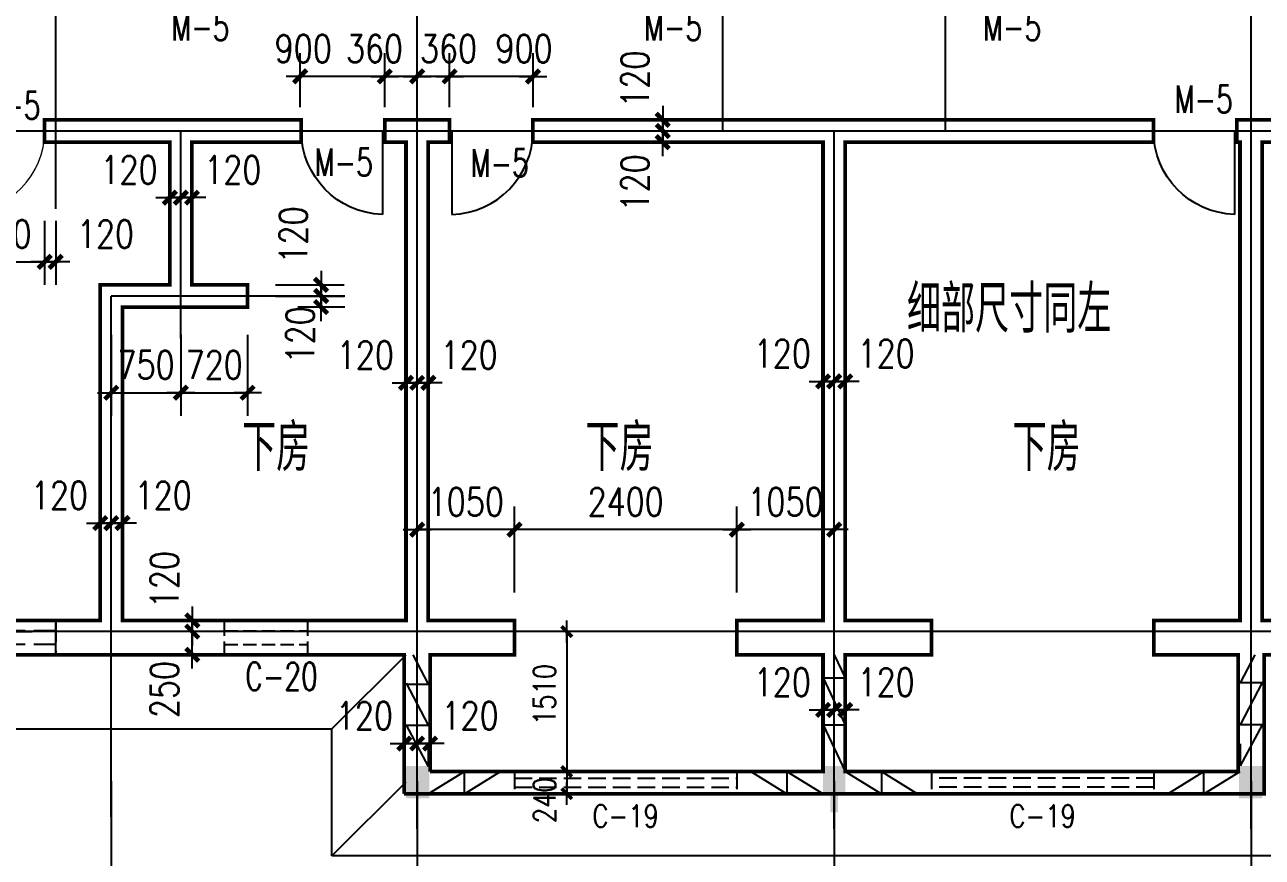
# Model space of a CAD drawing. Header units: millimetres. Extents: x -961 to 83139, y -328 to 41672.
# Drawn here: x 11298 to 24653, y 15548 to 24529 of the extents above; entities that cross this region are included whole.
import ezdxf
from ezdxf.enums import TextEntityAlignment as Align

# ---------------------------------------------------------------- set-up
doc = ezdxf.new("R2010")
doc.units = ezdxf.units.MM
doc.linetypes.add('DASH', pattern=[0.35, 0.25, -0.1])
doc.linetypes.add('DOTE', pattern=[2.42, 2, -0.2, 0.02, -0.2])
for name, color, linetype in [('COLUMN', 7, 'Continuous'), ('DOTE', 1, 'DOTE'), ('GROUND', 2, 'Continuous'), ('PUB_DIM', 3, 'Continuous'), ('PUB_TEXT', 7, 'Continuous'), ('PUB_WALL', 7, 'Continuous'), ('WALL', 9, 'Continuous'), ('WINDOW', 4, 'Continuous'), ('WINDOW_TEXT', 7, 'Continuous'), ('屋顶', 2, 'Continuous')]:
    doc.layers.add(name, color=color, linetype=linetype)
doc.styles.add('_SIMPLEX', font='SIMPLEX.shx', dxfattribs={"width": 0.8})
doc.styles.add('_TCH_WINDOW', font='SIMPLEX', dxfattribs={"height": 3.5, "bigfont": 'GBCBIG'})
doc.styles.add('DIM_FONT', font='SIMPLEX.shx', dxfattribs={"width": 0.8})
doc.styles.add('SIMPLEX', font='SIMPLEX.SHX')
doc.dimstyles.new('AXIS', dxfattribs={"dimtxt": 300, "dimasz": 1, "dimexe": 250, "dimexo": 300, "dimgap": 150, "dimtad": 1, "dimdec": 0, "dimzin": 0, "dimdsep": 46, "dimtxsty": 'DIM_FONT', "dimblk": '_DIMX', "dimcen": 0.09, "dimse1": 1, "dimse2": 1, "dimclrt": 7, "dimadec": 0, "dimazin": 0, "dimtfac": 1, "dimtdec": 0, "dimtix": 1, "dimtmove": 2, "dimatfit": 3, "dimldrblk": '_DIMX', "dimfxl": 1, "dimtolj": 1, "dimtzin": 0, "dimarcsym": 0})
doc.dimstyles.new('DIMA', dxfattribs={"dimtxt": 300, "dimasz": 1, "dimexe": 250, "dimexo": 300, "dimgap": 150, "dimtad": 1, "dimdec": 0, "dimzin": 0, "dimdsep": 46, "dimtxsty": 'DIM_FONT', "dimblk": '_DIMX', "dimcen": 0.09, "dimse1": 1, "dimclrt": 7, "dimadec": 0, "dimazin": 0, "dimtfac": 1, "dimtdec": 0, "dimtix": 1, "dimtmove": 2, "dimatfit": 3, "dimldrblk": '_DIMX', "dimfxl": 1, "dimtolj": 1, "dimtzin": 0, "dimarcsym": 0})
doc.dimstyles.new('DIMA80', dxfattribs={"dimscale": 0.8, "dimtxt": 300, "dimasz": 1, "dimexe": 250, "dimexo": 300, "dimgap": 150, "dimtad": 1, "dimdec": 0, "dimzin": 0, "dimdsep": 46, "dimtxsty": 'DIM_FONT', "dimblk": '_DIMX', "dimcen": 0.09, "dimse1": 1, "dimclrt": 7, "dimadec": 0, "dimazin": 0, "dimtfac": 1, "dimtdec": 0, "dimtix": 1, "dimtmove": 2, "dimatfit": 3, "dimldrblk": '_DIMX', "dimfxl": 1, "dimtolj": 1, "dimtzin": 0, "dimarcsym": 0})
doc.dimstyles.new('DIMB', dxfattribs={"dimtxt": 300, "dimasz": 1, "dimexe": 250, "dimexo": 300, "dimgap": 150, "dimtad": 1, "dimdec": 0, "dimzin": 0, "dimdsep": 46, "dimtxsty": 'DIM_FONT', "dimblk": '_DIMX', "dimcen": 0.09, "dimse2": 1, "dimclrt": 7, "dimadec": 0, "dimazin": 0, "dimtfac": 1, "dimtdec": 0, "dimtix": 1, "dimtmove": 2, "dimatfit": 3, "dimldrblk": '_DIMX', "dimfxl": 1, "dimtolj": 1, "dimtzin": 0, "dimarcsym": 0})
doc.dimstyles.new('DIMB80', dxfattribs={"dimscale": 0.8, "dimtxt": 300, "dimasz": 1, "dimexe": 250, "dimexo": 300, "dimgap": 150, "dimtad": 1, "dimdec": 0, "dimzin": 0, "dimdsep": 46, "dimtxsty": 'DIM_FONT', "dimblk": '_DIMX', "dimcen": 0.09, "dimse2": 1, "dimclrt": 7, "dimadec": 0, "dimazin": 0, "dimtfac": 1, "dimtdec": 0, "dimtix": 1, "dimtmove": 2, "dimatfit": 3, "dimldrblk": '_DIMX', "dimfxl": 1, "dimtolj": 1, "dimtzin": 0, "dimarcsym": 0})
doc.dimstyles.new('DIMN', dxfattribs={"dimtxt": 300, "dimasz": 1, "dimexe": 250, "dimexo": 300, "dimgap": 150, "dimtad": 1, "dimdec": 0, "dimzin": 0, "dimdsep": 46, "dimtxsty": 'DIM_FONT', "dimblk": '_DIMX', "dimblk1": '_DIMX', "dimblk2": '_DIMX', "dimsah": 1, "dimcen": 0.09, "dimclrt": 7, "dimadec": 0, "dimazin": 0, "dimtfac": 1, "dimtdec": 0, "dimtix": 1, "dimtmove": 2, "dimatfit": 3, "dimldrblk": '_DIMX', "dimfxl": 1, "dimtolj": 1, "dimtzin": 0, "dimarcsym": 0})

# ---------------------------------------------------------------- blocks, each defined once
blk = doc.blocks.new('$DorLib2D$00000001')
for p, q in [((0.45, 0.975), (0.5, 0.975)), ((0.45, 0), (0.45, 0.975)), ((0.5, 0), (0.5, 0.975)), ((0.5, 0), (0.45, 0))]:
    blk.add_line(p, q)
at = {"lineweight": 13}
blk.add_arc((0.475, 0), 0.975, 91.4693, 180, dxfattribs=at)
blk = doc.blocks.new('M_A2ZXL')
blk.add_line((-0.472, 0), (-0.472, -1))
blk.add_arc((-0.5, 0), 1, 271.6231, 0)
blk = doc.blocks.new('_DIMX')
blk.add_line((-150, 0), (150, 0))
at = {"const_width": 50}
blk.add_lwpolyline([(-70, -70), (70, 70)], dxfattribs=at)
blk = doc.blocks.new('*D635')
at = {"layer": 'Defpoints', "color": 0}
for p in [(12863, 22664), (12983, 22664), (12983, 22664)]:
    blk.add_point(p, dxfattribs=at)
at = {"layer": 'PUB_DIM', "color": 0, "lineweight": -2}
for p, q in [((12862, 22664), (12861, 22664)), ((12863, 22664), (12983, 22664)), ((12984, 22664), (12985, 22664))]:
    blk.add_line(p, q, dxfattribs=at)
for p, rotation in [((12863, 22664), 359.99898974996), ((12983, 22664), 179.99898974996)]:
    blk.add_blockref('_DIMX', p, dxfattribs=dict(at, rotation=rotation))
at = {"layer": 'PUB_DIM', "color": 7, "insert": (12423, 22964), "char_height": 300, "attachment_point": 5, "rotation": 359.999, "style": 'DIM_FONT'}
blk.add_mtext('\\A1;120', dxfattribs=at)
blk = doc.blocks.new('*D636')
at = {"layer": 'Defpoints', "color": 0}
for p in [(12983, 22664), (13103, 22664), (13103, 22664)]:
    blk.add_point(p, dxfattribs=at)
at = {"layer": 'PUB_DIM', "color": 0, "lineweight": -2}
for p, q in [((12982, 22664), (12981, 22664)), ((12983, 22664), (13103, 22664)), ((13104, 22664), (13105, 22664))]:
    blk.add_line(p, q, dxfattribs=at)
for p, rotation in [((12983, 22664), 359.9989897506552), ((13103, 22664), 179.9989897506551)]:
    blk.add_blockref('_DIMX', p, dxfattribs=dict(at, rotation=rotation))
at = {"layer": 'PUB_DIM', "color": 7, "insert": (13543, 22964), "char_height": 300, "attachment_point": 5, "rotation": 359.999, "style": 'DIM_FONT'}
blk.add_mtext('\\A1;120', dxfattribs=at)
blk = doc.blocks.new('*D637')
at = {"layer": 'Defpoints', "color": 0}
for p in [(18183, 23383), (18183, 23383), (18183, 23263)]:
    blk.add_point(p, dxfattribs=at)
at = {"layer": 'PUB_DIM', "color": 0, "lineweight": -2}
for p, q in [((18183, 23384), (18183, 23385)), ((18183, 23263), (18183, 23383)), ((18183, 23262), (18183, 23261))]:
    blk.add_line(p, q, dxfattribs=at)
for p, rotation in [((18183, 23383), 270), ((18183, 23263), 90)]:
    blk.add_blockref('_DIMX', p, dxfattribs=dict(at, rotation=rotation))
at = {"layer": 'PUB_DIM', "color": 7, "insert": (17883, 22823), "char_height": 300, "attachment_point": 5, "rotation": 90, "style": 'DIM_FONT'}
blk.add_mtext('\\A1;120', dxfattribs=at)
blk = doc.blocks.new('*D638')
at = {"layer": 'Defpoints', "color": 0}
for p in [(18983, 19083), (18983, 18103), (20033, 18103)]:
    blk.add_point(p, dxfattribs=at)
at = {"layer": 'PUB_DIM', "color": 0, "lineweight": -2}
for p, q in [((18983, 18403), (18983, 19333)), ((20033, 18403), (20033, 19333)), ((18982, 19083), (18981, 19083)), ((20033, 19083), (18983, 19083)), ((20034, 19083), (20035, 19083))]:
    blk.add_line(p, q, dxfattribs=at)
for p, rotation in [((18983, 19083), 359.9999999999873), ((20033, 19083), 179.9999999999872)]:
    blk.add_blockref('_DIMX', p, dxfattribs=dict(at, rotation=rotation))
at = {"layer": 'PUB_DIM', "color": 7, "insert": (19508, 19383), "char_height": 300, "attachment_point": 5, "style": 'DIM_FONT'}
blk.add_mtext('\\A1;1050', dxfattribs=at)
blk = doc.blocks.new('*D639')
at = {"layer": 'Defpoints', "color": 0}
for p in [(16583, 19083), (16583, 18103), (18983, 18103)]:
    blk.add_point(p, dxfattribs=at)
at = {"layer": 'PUB_DIM', "color": 0, "lineweight": -2}
for p, q in [((16583, 18403), (16583, 19333)), ((18983, 18403), (18983, 19333)), ((18982, 19083), (16584, 19083))]:
    blk.add_line(p, q, dxfattribs=at)
for p, rotation in [((16583, 19083), 179.9999999999875), ((18983, 19083), 359.9999999999875)]:
    blk.add_blockref('_DIMX', p, dxfattribs=dict(at, rotation=rotation))
at = {"layer": 'PUB_DIM', "color": 7, "insert": (17783, 19383), "char_height": 300, "attachment_point": 5, "style": 'DIM_FONT'}
blk.add_mtext('\\A1;2400', dxfattribs=at)
blk = doc.blocks.new('*D640')
at = {"layer": 'Defpoints', "color": 0}
for p in [(15533, 19083), (15533, 18103), (16583, 18103)]:
    blk.add_point(p, dxfattribs=at)
at = {"layer": 'PUB_DIM', "color": 0, "lineweight": -2}
for p, q in [((15533, 18403), (15533, 19333)), ((16583, 18403), (16583, 19333)), ((15532, 19083), (15531, 19083)), ((16583, 19083), (15533, 19083)), ((16584, 19083), (16585, 19083))]:
    blk.add_line(p, q, dxfattribs=at)
for p, rotation in [((15533, 19083), 359.9999999999889), ((16583, 19083), 179.9999999999889)]:
    blk.add_blockref('_DIMX', p, dxfattribs=dict(at, rotation=rotation))
at = {"layer": 'PUB_DIM', "color": 7, "insert": (16058, 19383), "char_height": 300, "attachment_point": 5, "style": 'DIM_FONT'}
blk.add_mtext('\\A1;1050', dxfattribs=at)
blk = doc.blocks.new('*D641')
at = {"layer": 'Defpoints', "color": 0}
for p in [(13106, 18103), (13106, 18103), (13106, 17983)]:
    blk.add_point(p, dxfattribs=at)
at = {"layer": 'PUB_DIM', "color": 0, "lineweight": -2}
for p, q in [((13106, 18104), (13106, 18105)), ((13106, 17983), (13106, 18103)), ((13106, 17982), (13106, 17981))]:
    blk.add_line(p, q, dxfattribs=at)
for p, rotation in [((13106, 18103), 270), ((13106, 17983), 90)]:
    blk.add_blockref('_DIMX', p, dxfattribs=dict(at, rotation=rotation))
at = {"layer": 'PUB_DIM', "color": 7, "insert": (12806, 18543), "char_height": 300, "attachment_point": 5, "rotation": 90, "style": 'DIM_FONT'}
blk.add_mtext('\\A1;120', dxfattribs=at)
blk = doc.blocks.new('_GCBLK')
at = {"linetype": 'DASH'}
for p, q in [((-0.5, -0.5), (-0.5, 0.5)), ((0.5, -0.5), (0.5, 0.5)), ((-0.5, 0.2), (0.5, 0.2)), ((-0.5, -0.2), (0.5, -0.2))]:
    blk.add_line(p, q, dxfattribs=at)
at = {"layer": 'WINDOW_TEXT', "style": 'SIMPLEX', "flags": 9}
blk.add_attdef('A', text='', height=1, dxfattribs=at).set_placement((0, 1.5), align=Align.MIDDLE)
blk = doc.blocks.new('*D642')
at = {"layer": 'Defpoints', "color": 0}
for p in [(17684, 16473), (17147, 16233), (17684, 16233)]:
    blk.add_point(p, dxfattribs=at)
at = {"layer": 'PUB_DIM', "color": 0, "lineweight": -2}
for p, q in [((17444, 16473), (16947, 16473)), ((17147, 16474), (17147, 16475)), ((17147, 16473), (17147, 16233)), ((17147, 16232), (17147, 16232))]:
    blk.add_line(p, q, dxfattribs=at)
at = {"layer": 'PUB_DIM', "color": 0, "lineweight": -2, "xscale": 0.8, "yscale": 0.8, "zscale": 0.8}
for p, rotation in [((17147, 16473), 270), ((17147, 16233), 90)]:
    blk.add_blockref('_DIMX', p, dxfattribs=dict(at, rotation=rotation))
at = {"layer": 'PUB_DIM', "color": 7, "insert": (16907, 16163), "char_height": 240, "attachment_point": 5, "rotation": 90, "style": 'DIM_FONT'}
blk.add_mtext('\\A1;240', dxfattribs=at)
blk = doc.blocks.new('*D643')
at = {"layer": 'Defpoints', "color": 0}
for p in [(17684, 17983), (17147, 16473), (17684, 16473)]:
    blk.add_point(p, dxfattribs=at)
at = {"layer": 'PUB_DIM', "color": 0, "lineweight": -2}
for p, q in [((17147, 17982), (17147, 16474)), ((17444, 16473), (16947, 16473))]:
    blk.add_line(p, q, dxfattribs=at)
at = {"layer": 'PUB_DIM', "color": 0, "lineweight": -2, "xscale": 0.8, "yscale": 0.8, "zscale": 0.8}
for p, rotation in [((17147, 17983), 90), ((17147, 16473), 270)]:
    blk.add_blockref('_DIMX', p, dxfattribs=dict(at, rotation=rotation))
at = {"layer": 'PUB_DIM', "color": 7, "insert": (16907, 17304), "char_height": 240, "attachment_point": 5, "rotation": 90, "style": 'DIM_FONT'}
blk.add_mtext('\\A1;1510', dxfattribs=at)
blk = doc.blocks.new('_FZH')
blk.add_solid([(-0.5, -0.5), (-0.5, 0.5), (0.5, -0.5), (0.5, 0.5)])
blk = doc.blocks.new('*D644')
at = {"layer": 'Defpoints', "color": 0}
for p in [(13106, 17983), (13106, 17983), (13106, 17733)]:
    blk.add_point(p, dxfattribs=at)
at = {"layer": 'PUB_DIM', "color": 0, "lineweight": -2}
for p, q in [((13106, 17984), (13106, 17985)), ((13106, 17733), (13106, 17983)), ((13106, 17732), (13106, 17731))]:
    blk.add_line(p, q, dxfattribs=at)
for p, rotation in [((13106, 17983), 270), ((13106, 17733), 90)]:
    blk.add_blockref('_DIMX', p, dxfattribs=dict(at, rotation=rotation))
at = {"layer": 'PUB_DIM', "color": 7, "insert": (12806, 17358), "char_height": 300, "attachment_point": 5, "rotation": 90, "style": 'DIM_FONT'}
blk.add_mtext('\\A1;250', dxfattribs=at)
blk = doc.blocks.new('*D645')
at = {"layer": 'Defpoints', "color": 0}
for p in [(15393, 16775), (15533, 16775), (15533, 16775)]:
    blk.add_point(p, dxfattribs=at)
at = {"layer": 'PUB_DIM', "color": 0, "lineweight": -2}
for p, q in [((15392, 16775), (15391, 16775)), ((15393, 16775), (15533, 16775)), ((15534, 16775), (15535, 16775))]:
    blk.add_line(p, q, dxfattribs=at)
blk.add_blockref('_DIMX', (15393, 16775), dxfattribs=at)
at = {"layer": 'PUB_DIM', "color": 0, "lineweight": -2, "rotation": 180}
blk.add_blockref('_DIMX', (15533, 16775), dxfattribs=at)
at = {"layer": 'PUB_DIM', "color": 7, "insert": (14963, 17075), "char_height": 300, "attachment_point": 5, "style": 'DIM_FONT'}
blk.add_mtext('\\A1;120', dxfattribs=at)
blk = doc.blocks.new('*D646')
at = {"layer": 'Defpoints', "color": 0}
for p in [(15533, 16775), (15673, 16775), (15673, 16775)]:
    blk.add_point(p, dxfattribs=at)
at = {"layer": 'PUB_DIM', "color": 0, "lineweight": -2}
for p, q in [((15532, 16775), (15531, 16775)), ((15533, 16775), (15673, 16775)), ((15674, 16775), (15675, 16775))]:
    blk.add_line(p, q, dxfattribs=at)
blk.add_blockref('_DIMX', (15533, 16775), dxfattribs=at)
at = {"layer": 'PUB_DIM', "color": 0, "lineweight": -2, "rotation": 180}
blk.add_blockref('_DIMX', (15673, 16775), dxfattribs=at)
at = {"layer": 'PUB_DIM', "color": 7, "insert": (16103, 17075), "char_height": 300, "attachment_point": 5, "style": 'DIM_FONT'}
blk.add_mtext('\\A1;120', dxfattribs=at)
blk = doc.blocks.new('*D647')
at = {"layer": 'Defpoints', "color": 0}
for p in [(19913, 17137), (20033, 17137), (20033, 17137)]:
    blk.add_point(p, dxfattribs=at)
at = {"layer": 'PUB_DIM', "color": 0, "lineweight": -2}
for p, q in [((19912, 17137), (19911, 17137)), ((19913, 17137), (20033, 17137)), ((20034, 17137), (20035, 17137))]:
    blk.add_line(p, q, dxfattribs=at)
blk.add_blockref('_DIMX', (19913, 17137), dxfattribs=at)
at = {"layer": 'PUB_DIM', "color": 0, "lineweight": -2, "rotation": 180}
blk.add_blockref('_DIMX', (20033, 17137), dxfattribs=at)
at = {"layer": 'PUB_DIM', "color": 7, "insert": (19473, 17437), "char_height": 300, "attachment_point": 5, "style": 'DIM_FONT'}
blk.add_mtext('\\A1;120', dxfattribs=at)
blk = doc.blocks.new('*D648')
at = {"layer": 'Defpoints', "color": 0}
for p in [(20033, 17137), (20153, 17137), (20153, 17137)]:
    blk.add_point(p, dxfattribs=at)
at = {"layer": 'PUB_DIM', "color": 0, "lineweight": -2}
for p, q in [((20032, 17137), (20031, 17137)), ((20033, 17137), (20153, 17137)), ((20154, 17137), (20155, 17137))]:
    blk.add_line(p, q, dxfattribs=at)
blk.add_blockref('_DIMX', (20033, 17137), dxfattribs=at)
at = {"layer": 'PUB_DIM', "color": 0, "lineweight": -2, "rotation": 180}
blk.add_blockref('_DIMX', (20153, 17137), dxfattribs=at)
at = {"layer": 'PUB_DIM', "color": 7, "insert": (20593, 17437), "char_height": 300, "attachment_point": 5, "style": 'DIM_FONT'}
blk.add_mtext('\\A1;120', dxfattribs=at)
blk = doc.blocks.new('*D649')
at = {"layer": 'Defpoints', "color": 0}
for p in [(12232, 21483), (12983, 21483), (12983, 20560)]:
    blk.add_point(p, dxfattribs=at)
at = {"layer": 'PUB_DIM', "color": 0, "lineweight": -2}
for p, q in [((12232, 21183), (12232, 20310)), ((12983, 21183), (12983, 20310)), ((12231, 20560), (12230, 20560)), ((12232, 20560), (12983, 20560)), ((12984, 20560), (12985, 20560))]:
    blk.add_line(p, q, dxfattribs=at)
blk.add_blockref('_DIMX', (12232, 20560), dxfattribs=at)
at = {"layer": 'PUB_DIM', "color": 0, "lineweight": -2, "rotation": 180}
blk.add_blockref('_DIMX', (12983, 20560), dxfattribs=at)
at = {"layer": 'PUB_DIM', "color": 7, "insert": (12607, 20860), "char_height": 300, "attachment_point": 5, "style": 'DIM_FONT'}
blk.add_mtext('\\A1;750', dxfattribs=at)
blk = doc.blocks.new('*D650')
at = {"layer": 'Defpoints', "color": 0}
for p in [(12983, 21483), (13703, 21483), (13703, 20560)]:
    blk.add_point(p, dxfattribs=at)
at = {"layer": 'PUB_DIM', "color": 0, "lineweight": -2}
for p, q in [((12983, 21183), (12983, 20310)), ((13703, 21183), (13703, 20310)), ((12982, 20560), (12981, 20560)), ((12983, 20560), (13703, 20560)), ((13704, 20560), (13705, 20560))]:
    blk.add_line(p, q, dxfattribs=at)
blk.add_blockref('_DIMX', (12983, 20560), dxfattribs=at)
at = {"layer": 'PUB_DIM', "color": 0, "lineweight": -2, "rotation": 180}
blk.add_blockref('_DIMX', (13703, 20560), dxfattribs=at)
at = {"layer": 'PUB_DIM', "color": 7, "insert": (13343, 20860), "char_height": 300, "attachment_point": 5, "style": 'DIM_FONT'}
blk.add_mtext('\\A1;720', dxfattribs=at)
blk = doc.blocks.new('*D652')
at = {"layer": 'Defpoints', "color": 0}
for p in [(10613, 22713), (11513, 22713), (11513, 21972)]:
    blk.add_point(p, dxfattribs=at)
at = {"layer": 'PUB_DIM', "color": 0, "lineweight": -2}
for p, q in [((10613, 22413), (10613, 21722)), ((11513, 22413), (11513, 21722)), ((10612, 21972), (10611, 21972)), ((10613, 21972), (11513, 21972)), ((11514, 21972), (11515, 21972))]:
    blk.add_line(p, q, dxfattribs=at)
blk.add_blockref('_DIMX', (10613, 21972), dxfattribs=at)
at = {"layer": 'PUB_DIM', "color": 0, "lineweight": -2, "rotation": 180}
blk.add_blockref('_DIMX', (11513, 21972), dxfattribs=at)
at = {"layer": 'PUB_DIM', "color": 7, "insert": (11063, 22272), "char_height": 300, "attachment_point": 5, "style": 'DIM_FONT'}
blk.add_mtext('\\A1;900', dxfattribs=at)
blk = doc.blocks.new('*D653')
at = {"layer": 'Defpoints', "color": 0}
for p in [(11513, 22713), (11633, 22713), (11633, 21972)]:
    blk.add_point(p, dxfattribs=at)
at = {"layer": 'PUB_DIM', "color": 0, "lineweight": -2}
for p, q in [((11633, 22413), (11633, 21722)), ((11512, 21972), (11511, 21972)), ((11513, 21972), (11633, 21972)), ((11634, 21972), (11635, 21972))]:
    blk.add_line(p, q, dxfattribs=at)
blk.add_blockref('_DIMX', (11513, 21972), dxfattribs=at)
at = {"layer": 'PUB_DIM', "color": 0, "lineweight": -2, "rotation": 180}
blk.add_blockref('_DIMX', (11633, 21972), dxfattribs=at)
at = {"layer": 'PUB_DIM', "color": 7, "insert": (12170, 22272), "char_height": 300, "attachment_point": 5, "style": 'DIM_FONT'}
blk.add_mtext('\\A1;120', dxfattribs=at)
blk = doc.blocks.new('*D654')
at = {"layer": 'Defpoints', "color": 0}
for p in [(13703, 21723), (14496, 21723), (13703, 21603)]:
    blk.add_point(p, dxfattribs=at)
at = {"layer": 'PUB_DIM', "color": 0, "lineweight": -2}
for p, q in [((14003, 21723), (14746, 21723)), ((14496, 21724), (14496, 21725)), ((14496, 21603), (14496, 21723)), ((14003, 21603), (14746, 21603)), ((14496, 21602), (14496, 21601))]:
    blk.add_line(p, q, dxfattribs=at)
for p, rotation in [((14496, 21723), 269.9924299982769), ((14496, 21603), 89.99242999827693)]:
    blk.add_blockref('_DIMX', p, dxfattribs=dict(at, rotation=rotation))
at = {"layer": 'PUB_DIM', "color": 7, "insert": (14196, 22261), "char_height": 300, "attachment_point": 5, "rotation": 89.9924, "style": 'DIM_FONT'}
blk.add_mtext('\\A1;120', dxfattribs=at)
blk = doc.blocks.new('*D655')
at = {"layer": 'Defpoints', "color": 0}
for p in [(15052, 21603), (14496, 21483), (15052, 21483)]:
    blk.add_point(p, dxfattribs=at)
at = {"layer": 'PUB_DIM', "color": 0, "lineweight": -2}
for p, q in [((14752, 21603), (14246, 21603)), ((14496, 21604), (14496, 21605)), ((14496, 21603), (14496, 21483)), ((14752, 21483), (14246, 21483)), ((14496, 21482), (14496, 21481))]:
    blk.add_line(p, q, dxfattribs=at)
for p, rotation in [((14496, 21603), 269.9924299982769), ((14496, 21483), 89.99242999827695)]:
    blk.add_blockref('_DIMX', p, dxfattribs=dict(at, rotation=rotation))
at = {"layer": 'PUB_DIM', "color": 7, "insert": (14270, 21184), "char_height": 300, "attachment_point": 5, "rotation": 89.9924, "style": 'DIM_FONT'}
blk.add_mtext('\\A1;120', dxfattribs=at)
blk = doc.blocks.new('*D656')
at = {"layer": 'Defpoints', "color": 0}
for p in [(12113, 19153), (12232, 19153), (12232, 19153)]:
    blk.add_point(p, dxfattribs=at)
at = {"layer": 'PUB_DIM', "color": 0, "lineweight": -2}
for p, q in [((12112, 19153), (12111, 19153)), ((12113, 19153), (12232, 19153)), ((12233, 19153), (12234, 19153))]:
    blk.add_line(p, q, dxfattribs=at)
for p, rotation in [((12113, 19153), 359.9989897499444), ((12232, 19153), 179.9989897499444)]:
    blk.add_blockref('_DIMX', p, dxfattribs=dict(at, rotation=rotation))
at = {"layer": 'PUB_DIM', "color": 7, "insert": (11672, 19453), "char_height": 300, "attachment_point": 5, "rotation": 359.999, "style": 'DIM_FONT'}
blk.add_mtext('\\A1;120', dxfattribs=at)
blk = doc.blocks.new('*D657')
at = {"layer": 'Defpoints', "color": 0}
for p in [(12232, 19153), (12353, 19153), (12353, 19153)]:
    blk.add_point(p, dxfattribs=at)
at = {"layer": 'PUB_DIM', "color": 0, "lineweight": -2}
for p, q in [((12231, 19153), (12230, 19153)), ((12232, 19153), (12353, 19153)), ((12354, 19153), (12355, 19153))]:
    blk.add_line(p, q, dxfattribs=at)
for p, rotation in [((12232, 19153), 359.9989897506552), ((12353, 19153), 179.9989897506551)]:
    blk.add_blockref('_DIMX', p, dxfattribs=dict(at, rotation=rotation))
at = {"layer": 'PUB_DIM', "color": 7, "insert": (12792, 19453), "char_height": 300, "attachment_point": 5, "rotation": 359.999, "style": 'DIM_FONT'}
blk.add_mtext('\\A1;120', dxfattribs=at)
blk = doc.blocks.new('*D658')
at = {"layer": 'Defpoints', "color": 0}
for p in [(15413, 20666), (15533, 20666), (15533, 20666)]:
    blk.add_point(p, dxfattribs=at)
at = {"layer": 'PUB_DIM', "color": 0, "lineweight": -2}
for p, q in [((15412, 20666), (15411, 20666)), ((15413, 20666), (15533, 20666)), ((15534, 20666), (15535, 20666))]:
    blk.add_line(p, q, dxfattribs=at)
blk.add_blockref('_DIMX', (15413, 20666), dxfattribs=at)
at = {"layer": 'PUB_DIM', "color": 0, "lineweight": -2, "rotation": 180}
blk.add_blockref('_DIMX', (15533, 20666), dxfattribs=at)
at = {"layer": 'PUB_DIM', "color": 7, "insert": (14973, 20966), "char_height": 300, "attachment_point": 5, "style": 'DIM_FONT'}
blk.add_mtext('\\A1;120', dxfattribs=at)
blk = doc.blocks.new('*D659')
at = {"layer": 'Defpoints', "color": 0}
for p in [(15533, 20666), (15653, 20666), (15653, 20666)]:
    blk.add_point(p, dxfattribs=at)
at = {"layer": 'PUB_DIM', "color": 0, "lineweight": -2}
for p, q in [((15532, 20666), (15531, 20666)), ((15533, 20666), (15653, 20666)), ((15654, 20666), (15655, 20666))]:
    blk.add_line(p, q, dxfattribs=at)
blk.add_blockref('_DIMX', (15533, 20666), dxfattribs=at)
at = {"layer": 'PUB_DIM', "color": 0, "lineweight": -2, "rotation": 180}
blk.add_blockref('_DIMX', (15653, 20666), dxfattribs=at)
at = {"layer": 'PUB_DIM', "color": 7, "insert": (16093, 20966), "char_height": 300, "attachment_point": 5, "style": 'DIM_FONT'}
blk.add_mtext('\\A1;120', dxfattribs=at)
blk = doc.blocks.new('*D660')
at = {"layer": 'Defpoints', "color": 0}
for p in [(19913, 20682), (20033, 20682), (20033, 20682)]:
    blk.add_point(p, dxfattribs=at)
at = {"layer": 'PUB_DIM', "color": 0, "lineweight": -2}
for p, q in [((19912, 20682), (19911, 20682)), ((19913, 20682), (20033, 20682)), ((20034, 20682), (20035, 20682))]:
    blk.add_line(p, q, dxfattribs=at)
blk.add_blockref('_DIMX', (19913, 20682), dxfattribs=at)
at = {"layer": 'PUB_DIM', "color": 0, "lineweight": -2, "rotation": 180}
blk.add_blockref('_DIMX', (20033, 20682), dxfattribs=at)
at = {"layer": 'PUB_DIM', "color": 7, "insert": (19473, 20982), "char_height": 300, "attachment_point": 5, "style": 'DIM_FONT'}
blk.add_mtext('\\A1;120', dxfattribs=at)
blk = doc.blocks.new('*D661')
at = {"layer": 'Defpoints', "color": 0}
for p in [(20033, 20682), (20153, 20682), (20153, 20682)]:
    blk.add_point(p, dxfattribs=at)
at = {"layer": 'PUB_DIM', "color": 0, "lineweight": -2}
for p, q in [((20032, 20682), (20031, 20682)), ((20033, 20682), (20153, 20682)), ((20154, 20682), (20155, 20682))]:
    blk.add_line(p, q, dxfattribs=at)
blk.add_blockref('_DIMX', (20033, 20682), dxfattribs=at)
at = {"layer": 'PUB_DIM', "color": 0, "lineweight": -2, "rotation": 180}
blk.add_blockref('_DIMX', (20153, 20682), dxfattribs=at)
at = {"layer": 'PUB_DIM', "color": 7, "insert": (20593, 20982), "char_height": 300, "attachment_point": 5, "style": 'DIM_FONT'}
blk.add_mtext('\\A1;120', dxfattribs=at)
blk = doc.blocks.new('*D664')
at = {"layer": 'Defpoints', "color": 0}
for p in [(15883, 23972), (15883, 23341), (16783, 23341)]:
    blk.add_point(p, dxfattribs=at)
at = {"layer": 'PUB_DIM', "color": 0, "lineweight": -2}
for p, q in [((15883, 23641), (15883, 24222)), ((16783, 23641), (16783, 24222)), ((16782, 23972), (15884, 23972))]:
    blk.add_line(p, q, dxfattribs=at)
for p, rotation in [((15883, 23972), 179.9999999999926), ((16783, 23972), 359.9999999999925)]:
    blk.add_blockref('_DIMX', p, dxfattribs=dict(at, rotation=rotation))
at = {"layer": 'PUB_DIM', "color": 7, "insert": (16686, 24272), "char_height": 300, "attachment_point": 5, "style": 'DIM_FONT'}
blk.add_mtext('\\A1;900', dxfattribs=at)
blk = doc.blocks.new('*D670')
at = {"layer": 'Defpoints', "color": 0}
for p in [(15533, 23972), (15533, 23341), (15883, 23341)]:
    blk.add_point(p, dxfattribs=at)
at = {"layer": 'PUB_DIM', "color": 0, "lineweight": -2}
for p, q in [((15883, 23641), (15883, 24222)), ((15882, 23972), (15534, 23972))]:
    blk.add_line(p, q, dxfattribs=at)
for p, rotation in [((15533, 23972), 179.9999999999904), ((15883, 23972), 359.9999999999905)]:
    blk.add_blockref('_DIMX', p, dxfattribs=dict(at, rotation=rotation))
at = {"layer": 'PUB_DIM', "color": 7, "insert": (15872, 24272), "char_height": 300, "attachment_point": 5, "style": 'DIM_FONT'}
blk.add_mtext('\\A1;360', dxfattribs=at)
blk = doc.blocks.new('*D671')
at = {"layer": 'Defpoints', "color": 0}
for p in [(14270, 23972), (14270, 23341), (15183, 23341)]:
    blk.add_point(p, dxfattribs=at)
at = {"layer": 'PUB_DIM', "color": 0, "lineweight": -2}
for p, q in [((14270, 23641), (14270, 24222)), ((15183, 23641), (15183, 24222)), ((15182, 23972), (14271, 23972))]:
    blk.add_line(p, q, dxfattribs=at)
for p, rotation in [((14270, 23972), 179.9999999999926), ((15183, 23972), 359.9999999999927)]:
    blk.add_blockref('_DIMX', p, dxfattribs=dict(at, rotation=rotation))
at = {"layer": 'PUB_DIM', "color": 7, "insert": (14304, 24272), "char_height": 300, "attachment_point": 5, "style": 'DIM_FONT'}
blk.add_mtext('\\A1;900', dxfattribs=at)
blk = doc.blocks.new('*D672')
at = {"layer": 'Defpoints', "color": 0}
for p in [(15183, 23972), (15183, 23341), (15533, 23341)]:
    blk.add_point(p, dxfattribs=at)
at = {"layer": 'PUB_DIM', "color": 0, "lineweight": -2}
for p, q in [((15183, 23641), (15183, 24222)), ((15532, 23972), (15184, 23972))]:
    blk.add_line(p, q, dxfattribs=at)
for p, rotation in [((15183, 23972), 179.9999999984659), ((15533, 23972), 359.9999999984659)]:
    blk.add_blockref('_DIMX', p, dxfattribs=dict(at, rotation=rotation))
at = {"layer": 'PUB_DIM', "color": 7, "insert": (15073, 24272), "char_height": 300, "attachment_point": 5, "rotation": 360, "style": 'DIM_FONT'}
blk.add_mtext('\\A1;360', dxfattribs=at)
blk = doc.blocks.new('*D679')
at = {"layer": 'Defpoints', "color": 0}
for p in [(18183, 23503), (18183, 23503), (18183, 23383)]:
    blk.add_point(p, dxfattribs=at)
at = {"layer": 'PUB_DIM', "color": 0, "lineweight": -2}
for p, q in [((18183, 23504), (18183, 23505)), ((18183, 23383), (18183, 23503)), ((18183, 23382), (18183, 23381))]:
    blk.add_line(p, q, dxfattribs=at)
for p, rotation in [((18183, 23503), 270), ((18183, 23383), 90)]:
    blk.add_blockref('_DIMX', p, dxfattribs=dict(at, rotation=rotation))
at = {"layer": 'PUB_DIM', "color": 7, "insert": (17883, 23943), "char_height": 300, "attachment_point": 5, "rotation": 90, "style": 'DIM_FONT'}
blk.add_mtext('\\A1;120', dxfattribs=at)

msp = doc.modelspace()

# ---------------------------------------------------------------- linework, layer by layer
at = {"layer": 'DOTE'}
for p, q in [((11632.6, 22545.2), (11632.6, 31323.2)), ((15532.6, 15853.2), (15532.6, 31323.2)), ((24532.6, 15853.2), (24532.6, 31323.2)), ((18832.6, 23383), (18832.6, 30823.2)), ((21232.6, 23383), (21232.6, 30823.2)), ((21232.6, 23383), (21232.6, 30823.2)), ((29907, 23383), (10246.3, 23383)), ((12982.6, 21144.1), (12982.6, 23383)), ((20032.6, 15853.2), (20032.6, 23383)), ((12232.5, 15983.2), (12232.4, 21603)), ((13941.1, 21603), (12232.4, 21603)), ((14356.2, 21603), (12232.4, 21603)), ((31432.6, 17983.2), (8632.6, 17983.2))]:
    msp.add_line(p, q, dxfattribs=at)
at = {"layer": 'GROUND'}
for p, q in [((14612.6, 16933.2), (15412.6, 17733.2)), ((11982.6, 16933.2), (14612.6, 16933.2)), ((14612.6, 15563.2), (14612.6, 16933.2)), ((14612.6, 15563.2), (15412.6, 16363.2)), ((25452.6, 15563.2), (14612.6, 15563.2))]:
    msp.add_line(p, q, dxfattribs=at)
msp.add_lwpolyline([(18532.6, 30133.2), (7582.6, 30133.2), (7582.6, 16933.2), (11982.6, 16933.2)], dxfattribs=at)
at = {"layer": 'PUB_DIM'}
for p, q in [((12232.4, 16370.7), (12232.4, 12370.7)), ((15532.6, 16370.7), (15532.6, 12370.7)), ((20032.6, 16370.7), (20032.6, 12370.7)), ((24532.6, 16370.7), (24532.6, 12370.7))]:
    msp.add_line(p, q, dxfattribs=at)
at = {"layer": 'PUB_WALL', "const_width": 40}
for points in [[(12232.6, 17733.2), (8382.6, 17733.2), (8382.6, 24883.2), (8382.6, 29333.2), (11632.6, 29333.2), (13732.6, 29333.2), (18712.6, 29333.2), (18712.6, 30223.2), (19282.6, 30223.2), (19282.6, 29983.2), (18952.6, 29983.2), (18952.6, 24763.2), (18652.6, 24763.2), (18652.6, 25003.2), (18712.6, 25003.2), (18712.6, 28963.2)], [(12932.5, 21483), (13702.5, 21483), (13702.5, 21723), (13102.6, 21723), (13102.6, 23263.1), (14282.6, 23263.1), (14282.6, 23503.1), (12932.6, 23503.1), (11512.6, 23503.1), (11512.6, 23263.1), (12862.6, 23263.1), (12862.6, 21723), (12112.6, 21723), (12112.5, 18103.2), (8752.6, 18103.2)], [(15532.6, 23503), (15182.6, 23503.1), (15182.6, 23263.1), (15412.6, 23263), (15412.6, 18103.2), (12352.5, 18103.2), (12352.5, 21483), (13032.5, 21483)], [(15532.6, 23503), (15882.7, 23503.1), (15882.7, 23263.1), (15652.6, 23263.1), (15652.6, 18103.2), (16582.6, 18103.2), (16582.6, 17733.2), (15672.6, 17733.2), (15672.6, 16473.2)], [(20032.6, 23503.2), (16782.7, 23503.1), (16782.7, 23263.1), (19912.6, 23263.2), (19912.6, 18103.2), (18982.6, 18103.2), (18982.6, 17733.2), (19912.6, 17733.2), (19912.6, 16473.2), (15672.6, 16473.2)], [(20032.6, 23503.2), (23479.3, 23503.1), (23479.3, 23263.1), (20152.6, 23263.2), (20152.6, 18103.2), (21082.6, 18103.2), (21082.6, 17733.2), (20152.6, 17733.2), (20152.6, 16473.2), (24392.6, 16473.2), (24392.6, 17733.2), (23482.6, 17733.2), (23482.6, 18103.2), (24412.6, 18103.2), (24412.6, 23263.1), (24379.3, 23263.1), (24379.3, 23503.1), (24532.6, 23503)], [(24532.6, 23503), (24882.6, 23503.1), (24882.6, 23263.1), (24652.6, 23263), (24652.6, 18103.2), (27712.7, 18103.2), (27712.6, 21483), (27032.6, 21483)], [(15392.6, 16233.2), (15392.6, 17733.2), (12232.5, 17733.2)], [(15392.6, 16233.2), (24672.6, 16233.2), (24672.6, 17733.2), (27832.7, 17733.2)], [(19912.6, 17733.2), (19912.6, 16473.2)], [(20152.6, 17733.2), (20152.6, 16473.2)], [(24392.6, 17733.2), (24392.6, 16473.2)], [(24672.6, 17733.2), (24672.6, 16233.2)]]:
    msp.add_lwpolyline(points, dxfattribs=at)
at = {"layer": 'WALL'}
for p, q in [((11512.6, 23503.1), (11512.6, 23263.1)), ((12932.6, 23503.1), (11512.6, 23503.1)), ((14282.6, 23503.1), (12932.6, 23503.1)), ((14282.6, 23263.1), (14282.6, 23503.1)), ((15532.6, 23503), (15182.6, 23503.1)), ((15182.6, 23503.1), (15182.6, 23263.1)), ((15882.7, 23503.1), (15532.6, 23503)), ((15882.7, 23263.1), (15882.7, 23503.1)), ((20032.6, 23503.2), (16782.7, 23503.1)), ((16782.7, 23503.1), (16782.7, 23263.1)), ((23479.3, 23503.1), (20032.6, 23503.2)), ((23479.3, 23263.1), (23479.3, 23503.1)), ((24532.6, 23503), (24379.3, 23503.1)), ((24379.3, 23503.1), (24379.3, 23263.1)), ((24882.6, 23503.1), (24532.6, 23503)), ((12862.6, 23263.1), (11512.6, 23263.1)), ((12862.6, 21723), (12862.6, 23263.1)), ((13102.6, 21723), (13102.6, 23263.1)), ((13102.6, 23263.1), (14282.6, 23263.1)), ((15412.6, 23263), (15182.6, 23263.1)), ((15412.6, 23263), (15412.6, 18103.2)), ((15652.6, 23263.1), (15652.6, 18103.2)), ((15652.6, 23263.1), (15882.7, 23263.1)), ((19912.6, 23263.2), (16782.7, 23263.1)), ((19912.6, 23263.2), (19912.6, 18103.2)), ((20152.6, 23263.2), (20152.6, 18103.2)), ((20152.6, 23263.2), (23479.3, 23263.1)), ((24412.6, 23263.1), (24379.3, 23263.1)), ((24412.6, 23263.1), (24412.6, 18103.2)), ((12112.6, 21723), (12112.5, 18103.2)), ((12112.6, 21723), (12862.6, 21723)), ((13102.6, 21723), (13702.5, 21723)), ((13702.5, 21723), (13702.5, 21483)), ((12352.5, 18103.2), (12352.5, 21483)), ((12352.5, 21483), (13032.5, 21483)), ((13702.5, 21483), (12932.5, 21483)), ((12112.5, 18103.2), (8752.6, 18103.2)), ((15412.6, 18103.2), (12352.5, 18103.2)), ((15652.6, 18103.2), (16582.6, 18103.2)), ((16582.6, 17733.2), (16582.6, 18103.2)), ((18982.6, 18103.2), (18982.6, 17733.2)), ((19912.6, 18103.2), (18982.6, 18103.2)), ((20152.6, 18103.2), (21082.6, 18103.2)), ((21082.6, 17733.2), (21082.6, 18103.2)), ((23482.6, 18103.2), (23482.6, 17733.2)), ((24412.6, 18103.2), (23482.6, 18103.2)), ((12232.6, 17733.2), (8382.6, 17733.2)), ((15392.6, 17733.2), (12232.5, 17733.2)), ((15392.6, 17733.2), (15392.6, 16233.2)), ((15672.6, 17733.2), (15672.6, 16473.2)), ((15672.6, 17733.2), (16582.6, 17733.2)), ((19912.6, 17733.2), (18982.6, 17733.2)), ((19912.6, 17733.2), (19912.6, 16473.2)), ((19912.6, 17733.2), (19912.6, 16473.2)), ((20152.6, 17733.2), (20152.6, 16473.2)), ((20152.6, 17733.2), (21082.6, 17733.2)), ((20152.6, 17733.2), (20152.6, 16473.2)), ((24392.6, 17733.2), (23482.6, 17733.2)), ((24392.6, 17733.2), (24392.6, 16473.2)), ((24392.6, 17733.2), (24392.6, 16473.2)), ((19912.6, 16473.2), (15672.6, 16473.2)), ((20152.6, 16473.2), (24392.6, 16473.2)), ((24672.6, 16233.2), (15392.6, 16233.2))]:
    msp.add_line(p, q, dxfattribs=at)
at = {"layer": 'WINDOW', "linetype": 'DASH'}
for p, q in [((11632.6, 17733.2), (11632.6, 18103.2)), ((16582.6, 18103.2), (16582.6, 17733.2)), ((18982.6, 17733.2), (18982.6, 18103.2)), ((21082.6, 18103.2), (21082.6, 17733.2)), ((23482.6, 17733.2), (23482.6, 18103.2))]:
    msp.add_line(p, q, dxfattribs=at)
at = {"layer": 'WINDOW'}
for p, q in [((15485.2, 17733.2), (15652.6, 17415.9)), ((20033.8, 17733.2), (20152.6, 17483.2)), ((24573.5, 17733.2), (24412.6, 17428.2)), ((15412.6, 17427), (15652.6, 16972)), ((15412.6, 17415.9), (15652.6, 17415.9)), ((19912.6, 17483.2), (20152.6, 17483.2)), ((19912.6, 17483.2), (20152.6, 16978.2)), ((24652.6, 17433.2), (24412.6, 16978.2)), ((24652.6, 17428.2), (24412.6, 17428.2)), ((15412.6, 16972), (15652.6, 16972)), ((15412.6, 16972), (15652.6, 16527)), ((19912.6, 16978.2), (20152.6, 16473.2)), ((19912.6, 16978.2), (20152.6, 16978.2)), ((24652.6, 16978.2), (24412.6, 16978.2)), ((24652.6, 16978.2), (24412.6, 16533.2)), ((15652.6, 16767), (15652.6, 16527)), ((24412.6, 16773.2), (24412.6, 16533.2)), ((15652.6, 16233.2), (16042.6, 16473.2)), ((16042.6, 16233.2), (16042.6, 16473.2)), ((16042.6, 16233.2), (16432.6, 16473.2)), ((19132.6, 16473.2), (19522.6, 16233.2)), ((19522.6, 16473.2), (19522.6, 16233.2)), ((19522.6, 16473.2), (19912.6, 16233.2)), ((20152.6, 16473.2), (20542.6, 16233.2)), ((20542.6, 16473.2), (20932.6, 16233.2)), ((20542.6, 16473.2), (20542.6, 16233.2)), ((23632.6, 16233.2), (24022.6, 16473.2)), ((24022.6, 16233.2), (24022.6, 16473.2)), ((24022.6, 16233.2), (24412.6, 16473.2))]:
    msp.add_line(p, q, dxfattribs=at)
at = {"layer": '屋顶'}
msp.add_line((6345.2, 17983.2), (11378.1, 17983.2), dxfattribs=at)

# ---------------------------------------------------------------- block references
at = {"layer": 'COLUMN'}
for p, xscale, yscale, zscale in [((15537.6, 16358.2), 250, 350, 250), ((20032.6, 16383.2), 240, 300, 240), ((24527.6, 16358.2), -250, 350, 250), ((20032.6, 16133.2), 80, 200, 80)]:
    msp.add_blockref('_FZH', p, dxfattribs=dict(at, xscale=xscale, yscale=yscale, zscale=zscale))
at = {"layer": 'WINDOW'}
ref = msp.add_blockref('$DorLib2D$00000001', (13102.6, 24883.2), dxfattribs=dict(at, xscale=-900, yscale=-900, zscale=-900, rotation=179.9999999999963))
ref.add_attrib('A', 'M-5', (12877.6, 24359.4), dxfattribs={"layer": 'WINDOW_TEXT', "height": 297.5, "style": '_SIMPLEX', "width": 0.705882, "flags": 8})
ref = msp.add_blockref('$DorLib2D$00000001', (18202.6, 24883.2), dxfattribs=dict(at, xscale=-900, yscale=-900, zscale=-900, rotation=179.9999999999963))
ref.add_attrib('A', 'M-5', (17977.6, 24359.4), dxfattribs={"layer": 'WINDOW_TEXT', "height": 297.5, "style": '_SIMPLEX', "width": 0.705882, "flags": 8})
ref = msp.add_blockref('$DorLib2D$00000001', (21862.6, 24883.2), dxfattribs=dict(at, xscale=-900, yscale=900, zscale=-900))
ref.add_attrib('A', 'M-5', (21637.6, 24359.4), dxfattribs={"layer": 'WINDOW_TEXT', "height": 297.5, "style": '_SIMPLEX', "width": 0.705882, "flags": 8})
ref = msp.add_blockref('$DorLib2D$00000001', (11062.6, 23383.1), dxfattribs=dict(at, xscale=899.9999999999969, yscale=900, zscale=-900, rotation=179.9982830913626))
ref.add_attrib('A', 'M-5', (10837.6, 23510), dxfattribs={"layer": 'WINDOW_TEXT', "height": 297.5, "rotation": 359.99828, "style": '_SIMPLEX', "width": 0.705882, "flags": 8})
ref = msp.add_blockref('M_A2ZXL', (23929.3, 23383.1), dxfattribs=dict(at, xscale=899.9999999999658, yscale=-900, zscale=900, rotation=179.9963220001403))
ref.add_attrib('A', 'M-5', (23704.3, 23578.2), dxfattribs={"layer": 'WINDOW_TEXT', "height": 297.5, "rotation": 359.99632, "style": '_SIMPLEX', "width": 0.705882, "flags": 8})
ref = msp.add_blockref('M_A2ZXL', (14732.6, 23383.1), dxfattribs=dict(at, xscale=900, yscale=-900, zscale=900, rotation=180.0000000000055))
ref.add_attrib('A', 'M-5', (14424.6, 22897.8), dxfattribs={"layer": 'WINDOW_TEXT', "height": 297.5, "style": '_SIMPLEX', "width": 0.705882, "flags": 8})
ref = msp.add_blockref('M_A2ZXL', (16332.7, 23383.1), dxfattribs=dict(at, xscale=899.9999999999658, yscale=900, zscale=900, rotation=0.0036779998596946))
ref.add_attrib('A', 'M-5', (16107.7, 22888.3), dxfattribs={"layer": 'WINDOW_TEXT', "height": 297.5, "rotation": 0.00368, "style": '_SIMPLEX', "width": 0.705882, "flags": 8})
ref = msp.add_blockref('_GCBLK', (10432.6, 17918.2), dxfattribs=dict(at, xscale=2399.999999999971, yscale=370, zscale=2400, rotation=180.0001563409999))
ref.add_attrib('A', 'C-19', dxfattribs={"layer": 'WINDOW_TEXT', "height": 300, "rotation": 0.00016, "style": '_SIMPLEX', "width": 0.8, "flags": 8}).set_placement((10432.6, 17433.2), align=Align.MIDDLE)
ref = msp.add_blockref('_GCBLK', (13902.6, 17918.2), dxfattribs=dict(at, xscale=900, yscale=370, zscale=900))
ref.add_attrib('A', 'C-20', (13677.6, 17351.9), dxfattribs={"layer": 'WINDOW_TEXT', "height": 297.5, "style": '_SIMPLEX', "width": 0.705882, "flags": 8})
ref = msp.add_blockref('_GCBLK', (17782.6, 16353.2), dxfattribs=dict(at, xscale=-2400, yscale=240, zscale=2400, rotation=180))
ref.add_attrib('A', 'C-19', dxfattribs={"layer": 'WINDOW_TEXT', "height": 240, "style": '_SIMPLEX', "width": 0.8, "flags": 8}).set_placement((17782.6, 15993.2), align=Align.MIDDLE)
ref = msp.add_blockref('_GCBLK', (22282.6, 16353.2), dxfattribs=dict(at, xscale=2400, yscale=240, zscale=2400, rotation=180))
ref.add_attrib('A', 'C-19', dxfattribs={"layer": 'WINDOW_TEXT', "height": 240, "style": '_SIMPLEX', "width": 0.8, "flags": 8}).set_placement((22282.6, 15993.2), align=Align.MIDDLE)

# ---------------------------------------------------------------- texts
at = {"layer": 'PUB_TEXT', "style": '_TCH_WINDOW'}
for s, p in [('细部尺寸同左', (20818.4, 21208.1)), ('下房', (13643.7, 19713.5)), ('下房', (17350.4, 19713.5)), ('下房', (21958.6, 19713.5))]:
    msp.add_text(s, height=510.64, dxfattribs=at).set_placement(p)

# ---------------------------------------------------------------- dimensions: what is measured, and where the dimension line sits
at = {"layer": 'PUB_DIM'}
for base, p1, p2, angle, text, dimstyle, picture, middle in [((14269.8, 23972.4), (15182.6, 23341.2), (14269.8, 23341.2), 180, '900', 'DIMN', '*D671', (14304.4, 24272.4)), ((15182.6, 23972.4), (15532.6, 23341.2), (15182.6, 23341.2), 180, '360', 'DIMA', '*D672', (15073, 24272.4)), ((15532.6, 23972.4), (15882.7, 23341.2), (15532.6, 23341.2), 180, '360', 'DIMB', '*D670', (15871.7, 24272.4)), ((15532.6, 16775.3), (15392.6, 16775.3), (15532.6, 16775.3), 0, '120', 'AXIS', '*D645', (14962.6, 17075.3))]:
    dim = msp.add_linear_dim(base=base, p1=p1, p2=p2, angle=angle, text=text, dimstyle=dimstyle, dxfattribs=at)
    dim.commit()
    dim.dimension.update_dxf_attribs({"geometry": picture, "text_midpoint": middle, "dimtype": 161})
for base, p1, p2, angle, dimstyle, picture, middle, dimtype in [((15882.7, 23972.4), (16782.7, 23341.2), (15882.7, 23341.2), 180, 'DIMN', '*D664', (16685.5, 24272.4), 161), ((18182.5, 23503.1), (18182.5, 23383), (18182.5, 23503.1), 90, 'AXIS', '*D679', (17882.5, 23943.1), 160), ((18182.5, 23383), (18182.5, 23263.1), (18182.5, 23383), 90, 'AXIS', '*D637', (17882.5, 22823.1), 161), ((12982.6, 22664), (12862.6, 22664), (12982.6, 22664), 359.99899, 'AXIS', '*D635', (12422.6, 22964), 161), ((13102.6, 22664), (12982.6, 22664), (13102.6, 22664), 359.99899, 'AXIS', '*D636', (13542.6, 22964), 160), ((11632.6, 21971.6), (11512.6, 22713.3), (11632.6, 22713.3), 0, 'DIMA', '*D653', (12170.3, 22271.6), 161), ((14495.9, 21722.9), (13702.6, 21603), (13702.6, 21723), 89.99243, 'DIMN', '*D654', (14196, 22260.7), 161), ((14495.9, 21483.1), (15052, 21603.1), (15052, 21483), 269.99243, 'DIMN', '*D655', (14269.8, 21184), 161), ((15532.6, 20665.7), (15412.6, 20665.7), (15532.6, 20665.7), 0, 'AXIS', '*D658', (14972.6, 20965.7), 161), ((20032.6, 20681.9), (19912.6, 20681.9), (20032.6, 20681.9), 0, 'AXIS', '*D660', (19472.6, 20981.9), 161), ((12232.5, 19153.5), (12112.5, 19153.5), (12232.5, 19153.5), 359.99899, 'AXIS', '*D656', (11672.5, 19453.5), 161), ((12352.5, 19153.5), (12232.5, 19153.5), (12352.5, 19153.5), 359.99899, 'AXIS', '*D657', (12792.5, 19453.5), 160), ((13106.3, 18103.2), (13106.3, 17983.2), (13106.3, 18103.2), 90, 'AXIS', '*D641', (12806.3, 18543.2), 160), ((13106.3, 17983.2), (13106.3, 17733.2), (13106.3, 17983.2), 90, 'AXIS', '*D644', (12806.3, 17358.2), 161), ((17147.2, 16473.2), (17684, 17983.2), (17684, 16473.2), 270, 'DIMA80', '*D643', (16907.2, 17304.3), 161), ((20032.6, 17137.3), (19912.6, 17137.3), (20032.6, 17137.3), 0, 'AXIS', '*D647', (19472.6, 17437.3), 161), ((17147.2, 16233.2), (17684, 16473.2), (17684, 16233.2), 270, 'DIMB80', '*D642', (16907.2, 16163.2), 161)]:
    dim = msp.add_linear_dim(base=base, p1=p1, p2=p2, angle=angle, dimstyle=dimstyle, dxfattribs=at)
    dim.commit()
    dim.dimension.update_dxf_attribs({"geometry": picture, "text_midpoint": middle, "dimtype": dimtype})
for p1, p2, distance, picture, middle in [((10612.6, 22713.3), (11512.6, 22713.3), -741.7, '*D652', (11062.6, 22271.6)), ((12232.4, 21483), (12982.6, 21483), -923.3, '*D649', (12607.5, 20859.7)), ((12982.6, 21483), (13702.5, 21483), -923.3, '*D650', (13342.6, 20859.7)), ((16582.6, 18103.2), (15532.6, 18103.2), -979.4, '*D640', (16057.6, 19382.6)), ((18982.6, 18103.2), (16582.6, 18103.2), -979.4, '*D639', (17782.6, 19382.6)), ((20032.6, 18103.2), (18982.6, 18103.2), -979.4, '*D638', (19507.6, 19382.6))]:
    dim = msp.add_aligned_dim(p1=p1, p2=p2, distance=distance, dimstyle='DIMN', dxfattribs=at)
    dim.commit()
    dim.dimension.update_dxf_attribs({"geometry": picture, "text_midpoint": middle})
for base, p1, p2, picture, middle in [((15652.6, 20665.7), (15532.6, 20665.7), (15652.6, 20665.7), '*D659', (16092.6, 20965.7)), ((20152.6, 20681.9), (20032.6, 20681.9), (20152.6, 20681.9), '*D661', (20592.6, 20981.9)), ((20152.6, 17137.3), (20032.6, 17137.3), (20152.6, 17137.3), '*D648', (20592.6, 17437.3))]:
    dim = msp.add_linear_dim(base=base, p1=p1, p2=p2, dimstyle='AXIS', dxfattribs=at)
    dim.commit()
    dim.dimension.update_dxf_attribs({"geometry": picture, "text_midpoint": middle, "dimtype": 160})
dim = msp.add_linear_dim(base=(15672.6, 16775.3), p1=(15532.6, 16775.3), p2=(15672.6, 16775.3), text='120', dimstyle='AXIS', dxfattribs=at)
dim.commit()
dim.dimension.update_dxf_attribs({"geometry": '*D646', "text_midpoint": (16102.6, 17075.3), "dimtype": 160})

doc.saveas('drawing.dxf')
